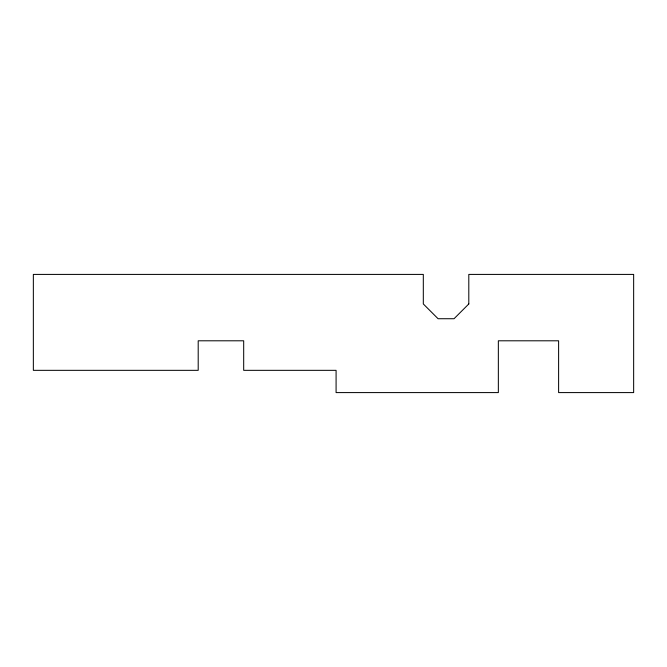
<?xml version="1.0" encoding="UTF-8"?>
<svg xmlns="http://www.w3.org/2000/svg" width="667" height="667" viewBox="0 0 667 667"><rect width="100%" height="100%" fill="white"/><g stroke="black" fill="none" stroke-linecap="round" stroke-linejoin="round"><path stroke-width="1" d="M468.801 303.96L454.035 318.726L438.077 318.726L423.312 303.96L423.312 274.412L33.35 274.412L33.35 370.335L198.199 370.335L198.199 340.795L243.688 340.795L243.688 370.335L336.085 370.335L336.085 392.588L498.349 392.588L498.349 340.795L558.612 340.795L558.612 392.588L633.65 392.588L633.65 274.412L468.801 274.412L468.801 303.96"/></g></svg>
